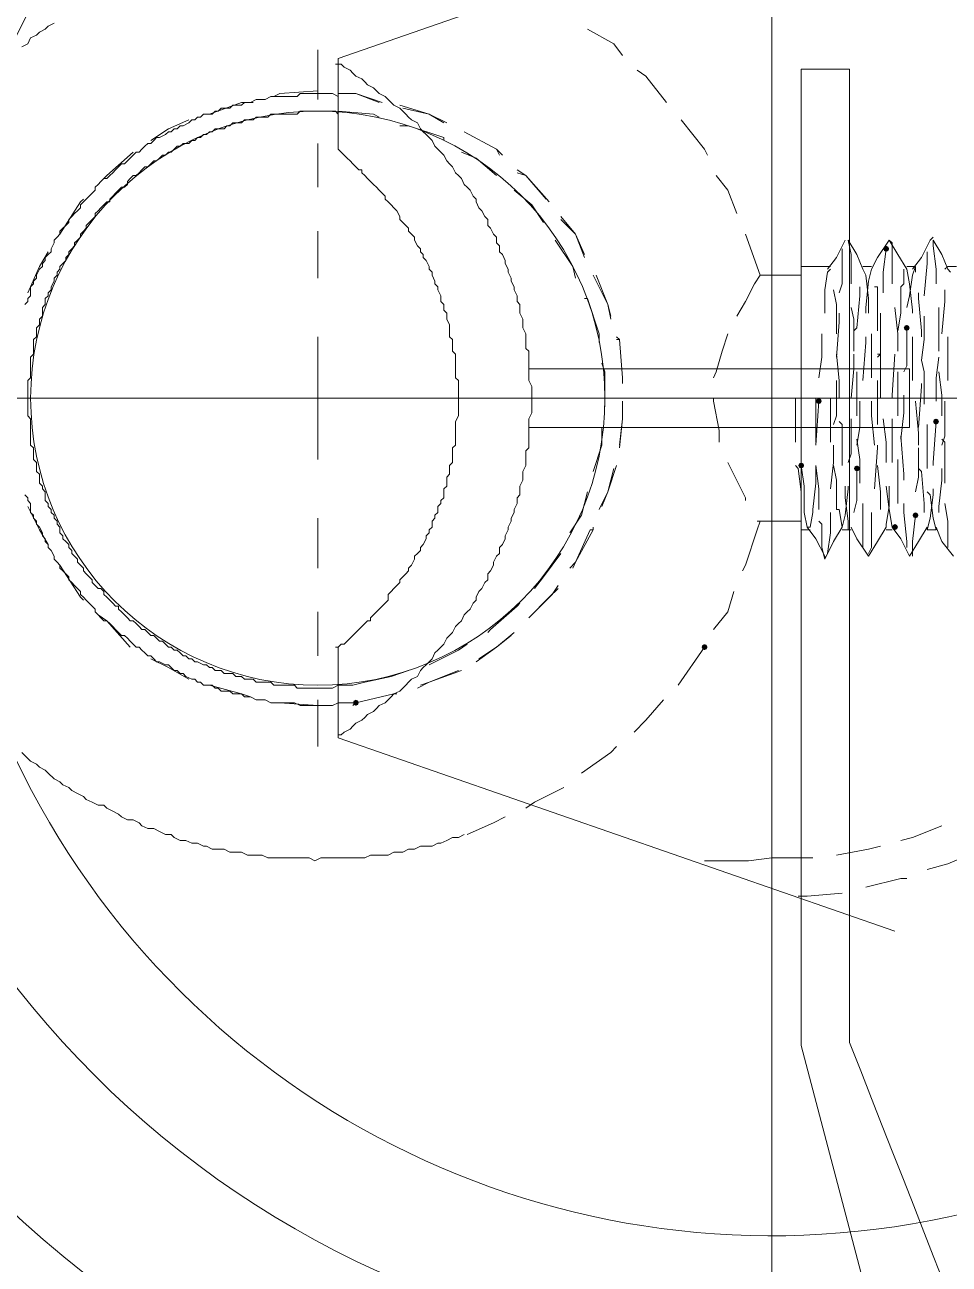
# Model space of a CAD drawing. Header units: millimetres. Extents: x 89051 to 218395, y -330386 to -125649.
# Drawn here: x 92673.1 to 92711.3, y -132873.8 to -132822.6 of the extents above; entities that cross this region are included whole.
import ezdxf

# ---------------------------------------------------------------- set-up
doc = ezdxf.new("R2010")
doc.units = ezdxf.units.MM
doc.header["$LTSCALE"] = 13
for name, pattern in [('1 实线', [0]), ('ACAD_ISO04W100', [30, 24, -3, 0, -3]), ('CENTER', [50.8, 31.75, -6.35, 6.35, -6.35])]:
    doc.linetypes.add(name, pattern=pattern)
doc.layers.get('0').update_dxf_attribs({"color": 1, "linetype": 'CENTER'})
doc.layers.add('C00-00-00', color=7, linetype='Continuous')
doc.layers.add('C00-00-FF', color=5, linetype='Continuous', true_color=0x0000ff)
doc.layers.add('标注、文本', color=3, linetype='Continuous', lineweight=25)

msp = doc.modelspace()

# ---------------------------------------------------------------- hatches: boundary and pattern name
at = {"layer": 'C00-00-00'}
h = msp.add_hatch(color=256, dxfattribs=at)
h.dxf.hatch_style = 2
h.paths.add_polyline_path([(92708.771, -132831.808), (92708.736, -132831.894), (92708.65, -132831.929), (92708.565, -132831.894), (92708.529, -132831.808), (92708.565, -132831.723), (92708.65, -132831.687), (92708.736, -132831.723)])
h = msp.add_hatch(color=256, dxfattribs=at)
h.dxf.hatch_style = 2
h.paths.add_polyline_path([(92709.618, -132835.076), (92709.583, -132835.161), (92709.497, -132835.197), (92709.412, -132835.161), (92709.376, -132835.076), (92709.412, -132834.99), (92709.497, -132834.955), (92709.583, -132834.99)])
h = msp.add_hatch(color=256, dxfattribs=at)
h.dxf.hatch_style = 2
h.paths.add_polyline_path([(92705.988, -132838.101), (92705.952, -132838.186), (92705.867, -132838.222), (92705.781, -132838.186), (92705.746, -132838.101), (92705.781, -132838.015), (92705.867, -132837.98), (92705.952, -132838.015)])
h = msp.add_hatch(color=256, dxfattribs=at)
h.dxf.hatch_style = 2
h.paths.add_polyline_path([(92710.828, -132838.948), (92710.793, -132839.033), (92710.707, -132839.069), (92710.622, -132839.033), (92710.586, -132838.948), (92710.622, -132838.862), (92710.707, -132838.827), (92710.793, -132838.862)])
h = msp.add_hatch(color=256, dxfattribs=at)
h.dxf.hatch_style = 2
h.paths.add_polyline_path([(92705.262, -132840.763), (92705.226, -132840.848), (92705.141, -132840.884), (92705.055, -132840.848), (92705.02, -132840.763), (92705.055, -132840.678), (92705.141, -132840.642), (92705.226, -132840.678)])
h = msp.add_hatch(color=256, dxfattribs=at)
h.dxf.hatch_style = 2
h.paths.add_polyline_path([(92707.561, -132840.884), (92707.525, -132840.969), (92707.44, -132841.005), (92707.355, -132840.969), (92707.319, -132840.884), (92707.355, -132840.799), (92707.44, -132840.763), (92707.525, -132840.799)])
h = msp.add_hatch(color=256, dxfattribs=at)
h.dxf.hatch_style = 2
h.paths.add_polyline_path([(92709.981, -132842.82), (92709.946, -132842.906), (92709.86, -132842.941), (92709.775, -132842.906), (92709.739, -132842.82), (92709.775, -132842.735), (92709.86, -132842.699), (92709.946, -132842.735)])
h = msp.add_hatch(color=256, dxfattribs=at)
h.dxf.hatch_style = 2
h.paths.add_polyline_path([(92709.134, -132843.304), (92709.099, -132843.39), (92709.013, -132843.425), (92708.928, -132843.39), (92708.892, -132843.304), (92708.928, -132843.219), (92709.013, -132843.183), (92709.099, -132843.219)])
h = msp.add_hatch(color=256, dxfattribs=at)
h.dxf.hatch_style = 2
h.paths.add_polyline_path([(92701.269, -132848.265), (92701.233, -132848.351), (92701.148, -132848.386), (92701.062, -132848.351), (92701.027, -132848.265), (92701.062, -132848.18), (92701.148, -132848.144), (92701.233, -132848.18)])
h = msp.add_hatch(color=256, dxfattribs=at)
h.dxf.hatch_style = 2
h.paths.add_polyline_path([(92686.869, -132850.565), (92686.833, -132850.65), (92686.748, -132850.686), (92686.662, -132850.65), (92686.627, -132850.565), (92686.662, -132850.479), (92686.748, -132850.444), (92686.833, -132850.479)])

# ---------------------------------------------------------------- linework, layer by layer
at = {"color": 7, "linetype": '1 实线', "lineweight": 0}
for p, q in [((92705.141, -132864.725), (92705.141, -132824.39)), ((92705.141, -132824.39), (92707.141, -132824.39)), ((92707.141, -132824.39), (92707.141, -132864.607)), ((92705.141, -132864.725), (92710.866, -132886.505))]:
    msp.add_line(p, q, dxfattribs=at)
for radius in [45.983, 39.569]:
    msp.add_circle((92703.931, -132837.98), radius, dxfattribs=at)
msp.add_arc((92703.931, -132837.98), 34.608, 204.1584, 156.2711, dxfattribs=at)
msp.add_open_spline([(92707.141, -132864.607), (92716.917, -132889.565), (92728.431, -132918.78), (92724.157, -132940.144), (92714.899, -132974.109), (92714.272, -132987.936)], degree=3, dxfattribs=at)
at = {"layer": 'C00-00-00', "lineweight": 15}
for points in [[(92709.013, -132815.956), (92686.022, -132823.943)], [(92674.284, -132822.491), (92674.042, -132822.612), (92673.921, -132822.733), (92673.679, -132822.854), (92673.558, -132822.975), (92673.316, -132823.096), (92673.195, -132823.338), (92672.953, -132823.459)], [(92697.396, -132823.338), (92696.307, -132822.733)], [(92697.759, -132823.822), (92697.396, -132823.338)], [(92686.022, -132851.896), (92686.143, -132851.896), (92686.264, -132851.775), (92686.506, -132851.654), (92686.627, -132851.533), (92686.748, -132851.412), (92686.99, -132851.291), (92687.111, -132851.17), (92687.232, -132851.049), (92687.474, -132850.928), (92687.595, -132850.807), (92687.716, -132850.686), (92687.958, -132850.565), (92688.079, -132850.444), (92688.2, -132850.323), (92688.321, -132850.202), (92688.563, -132850.081), (92688.684, -132849.96), (92688.805, -132849.839), (92688.926, -132849.718), (92689.047, -132849.597), (92689.289, -132849.476), (92689.41, -132849.234), (92689.531, -132849.113), (92689.652, -132848.992), (92689.773, -132848.87), (92689.894, -132848.749), (92690.015, -132848.507), (92690.136, -132848.386), (92690.257, -132848.265), (92690.378, -132848.144), (92690.499, -132847.902), (92690.62, -132847.781), (92690.741, -132847.66), (92690.862, -132847.418), (92690.983, -132847.297), (92691.104, -132847.176), (92691.225, -132846.934), (92691.346, -132846.813), (92691.467, -132846.692), (92691.588, -132846.45), (92691.709, -132846.329), (92691.709, -132846.208), (92691.83, -132845.966), (92691.951, -132845.845), (92692.072, -132845.603), (92692.193, -132845.482), (92692.193, -132845.24), (92692.314, -132845.119), (92692.435, -132844.877), (92692.435, -132844.756), (92692.556, -132844.514), (92692.677, -132844.393), (92692.677, -132844.151), (92692.798, -132844.03), (92692.919, -132843.788), (92692.919, -132843.667), (92693.04, -132843.425), (92693.04, -132843.304), (92693.161, -132843.062), (92693.161, -132842.941), (92693.282, -132842.699), (92693.282, -132842.578), (92693.403, -132842.336), (92693.403, -132842.094), (92693.524, -132841.973), (92693.524, -132841.731), (92693.524, -132841.61), (92693.645, -132841.368), (92693.645, -132841.126), (92693.645, -132841.005), (92693.766, -132840.763), (92693.766, -132840.642), (92693.766, -132840.4), (92693.766, -132840.158), (92693.887, -132840.037), (92693.887, -132839.795), (92693.887, -132839.674), (92693.887, -132839.432), (92693.887, -132839.19), (92693.887, -132839.069), (92693.887, -132838.827), (92694.008, -132838.585), (92694.008, -132838.464), (92694.008, -132838.222), (92694.008, -132838.101), (92694.008, -132837.859), (92694.008, -132837.617), (92694.008, -132837.496), (92693.887, -132837.254), (92693.887, -132837.012), (92693.887, -132836.891), (92693.887, -132836.649), (92693.887, -132836.407), (92693.887, -132836.286), (92693.887, -132836.044), (92693.766, -132835.923), (92693.766, -132835.681), (92693.766, -132835.439), (92693.766, -132835.318), (92693.645, -132835.076), (92693.645, -132834.955), (92693.645, -132834.713), (92693.524, -132834.471), (92693.524, -132834.35), (92693.524, -132834.108), (92693.403, -132833.987), (92693.403, -132833.745), (92693.282, -132833.503), (92693.282, -132833.382), (92693.161, -132833.14), (92693.161, -132833.019), (92693.04, -132832.776), (92693.04, -132832.655), (92692.919, -132832.413), (92692.919, -132832.292), (92692.798, -132832.05), (92692.677, -132831.929), (92692.677, -132831.687), (92692.556, -132831.566), (92692.556, -132831.324), (92692.435, -132831.203), (92692.314, -132830.961), (92692.193, -132830.84), (92692.193, -132830.598), (92692.072, -132830.477), (92691.951, -132830.235), (92691.83, -132830.114), (92691.709, -132829.872), (92691.709, -132829.751), (92691.588, -132829.63), (92691.467, -132829.388), (92691.346, -132829.267), (92691.225, -132829.146), (92691.104, -132828.904), (92690.983, -132828.783), (92690.862, -132828.662), (92690.741, -132828.42), (92690.62, -132828.299), (92690.499, -132828.178), (92690.378, -132827.936), (92690.257, -132827.815), (92690.136, -132827.694), (92690.015, -132827.573), (92689.894, -132827.331), (92689.773, -132827.21), (92689.652, -132827.089), (92689.531, -132826.968), (92689.41, -132826.847), (92689.289, -132826.605), (92689.047, -132826.484), (92688.926, -132826.363), (92688.805, -132826.242), (92688.684, -132826.121), (92688.563, -132826), (92688.321, -132825.879), (92688.2, -132825.758), (92688.079, -132825.637), (92687.958, -132825.516), (92687.716, -132825.395), (92687.595, -132825.274), (92687.474, -132825.153), (92687.232, -132825.032), (92687.111, -132824.911), (92686.99, -132824.79), (92686.748, -132824.669), (92686.627, -132824.548), (92686.506, -132824.427), (92686.264, -132824.306), (92686.143, -132824.185), (92686.022, -132824.185), (92685.901, -132824.185)], [(92686.022, -132823.943), (92686.022, -132824.064)], [(92686.022, -132824.064), (92686.022, -132827.694)], [(92698.727, -132824.669), (92698.364, -132824.427)], [(92699.574, -132825.758), (92698.727, -132824.669)], [(92683.601, -132825.395), (92685.175, -132825.274)], [(92685.175, -132825.274), (92685.175, -132825.395)], [(92673.074, -132834.108), (92673.195, -132833.987), (92673.195, -132833.866), (92673.316, -132833.745), (92673.316, -132833.624), (92673.316, -132833.382), (92673.437, -132833.261), (92673.437, -132833.14), (92673.558, -132833.019), (92673.558, -132832.897), (92673.679, -132832.655), (92673.8, -132832.534), (92673.8, -132832.413), (92673.921, -132832.292), (92673.921, -132832.171), (92674.042, -132832.05), (92674.163, -132831.929), (92674.163, -132831.808), (92674.284, -132831.566), (92674.284, -132831.445), (92674.405, -132831.324), (92674.526, -132831.203), (92674.526, -132831.082), (92674.647, -132830.961), (92674.768, -132830.84), (92674.889, -132830.719), (92674.889, -132830.598), (92675.01, -132830.477), (92675.131, -132830.356), (92675.252, -132830.235), (92675.373, -132830.114), (92675.373, -132829.993), (92675.494, -132829.872), (92675.615, -132829.751), (92675.736, -132829.63), (92675.857, -132829.509), (92675.978, -132829.388), (92675.978, -132829.267), (92676.099, -132829.146), (92676.22, -132829.025), (92676.341, -132828.904), (92676.462, -132828.904), (92676.583, -132828.783), (92676.704, -132828.662), (92676.825, -132828.541), (92676.946, -132828.42), (92677.067, -132828.299), (92677.188, -132828.299), (92677.309, -132828.178), (92677.43, -132828.057), (92677.551, -132827.936), (92677.672, -132827.815), (92677.793, -132827.815), (92677.914, -132827.694), (92678.035, -132827.573), (92678.156, -132827.452), (92678.277, -132827.452), (92678.398, -132827.331), (92678.519, -132827.21), (92678.64, -132827.21), (92678.882, -132827.089), (92679.003, -132826.968), (92679.124, -132826.968), (92679.245, -132826.847), (92679.366, -132826.847), (92679.487, -132826.726), (92679.608, -132826.726), (92679.85, -132826.605), (92679.971, -132826.484), (92680.092, -132826.484), (92680.213, -132826.363), (92680.334, -132826.363), (92680.455, -132826.242), (92680.697, -132826.242), (92680.818, -132826.242), (92680.939, -132826.121), (92681.06, -132826.121), (92681.181, -132826), (92681.423, -132826), (92681.544, -132826), (92681.665, -132825.879), (92681.786, -132825.879), (92682.028, -132825.879), (92682.149, -132825.758), (92682.27, -132825.758), (92682.391, -132825.758), (92682.633, -132825.637), (92682.754, -132825.637), (92682.875, -132825.637), (92682.996, -132825.637), (92683.238, -132825.516), (92683.359, -132825.516), (92683.48, -132825.516), (92683.601, -132825.516), (92683.844, -132825.516), (92683.965, -132825.516), (92684.086, -132825.516), (92684.328, -132825.516), (92684.449, -132825.395), (92684.57, -132825.395), (92684.691, -132825.395), (92684.933, -132825.395), (92685.054, -132825.395), (92685.175, -132825.395), (92685.296, -132825.395), (92685.538, -132825.395), (92685.659, -132825.395), (92685.78, -132825.395), (92686.022, -132825.516)], [(92680.697, -132826.242), (92682.028, -132825.758)], [(92682.028, -132825.758), (92682.512, -132825.758)], [(92683.359, -132825.516), (92683.601, -132825.395)], [(92686.022, -132825.395), (92686.748, -132825.395)], [(92686.143, -132825.395), (92686.748, -132825.395)], [(92686.748, -132825.395), (92687.837, -132825.758)], [(92686.748, -132825.395), (92687.716, -132825.758)], [(92688.563, -132825.879), (92689.773, -132826.242)], [(92686.022, -132849.839), (92685.78, -132849.96), (92685.659, -132849.96), (92685.538, -132849.96), (92685.417, -132849.96), (92685.175, -132849.96), (92685.054, -132849.96), (92684.933, -132849.96), (92684.812, -132849.96), (92684.691, -132849.96), (92684.449, -132849.96), (92684.328, -132849.96), (92684.207, -132849.839), (92684.086, -132849.839), (92683.965, -132849.839), (92683.722, -132849.839), (92683.601, -132849.839), (92683.48, -132849.839), (92683.359, -132849.839), (92683.238, -132849.718), (92682.996, -132849.718), (92682.875, -132849.718), (92682.754, -132849.718), (92682.633, -132849.718), (92682.512, -132849.597), (92682.391, -132849.597), (92682.149, -132849.597), (92682.028, -132849.476), (92681.907, -132849.476), (92681.786, -132849.476), (92681.665, -132849.355), (92681.544, -132849.355), (92681.302, -132849.355), (92681.181, -132849.234), (92681.06, -132849.234), (92680.939, -132849.234), (92680.818, -132849.113), (92680.697, -132849.113), (92680.576, -132848.992), (92680.455, -132848.992), (92680.213, -132848.87), (92680.092, -132848.87), (92679.971, -132848.749), (92679.85, -132848.749), (92679.729, -132848.628), (92679.608, -132848.628), (92679.487, -132848.507), (92679.366, -132848.386), (92679.245, -132848.386), (92679.124, -132848.265), (92679.003, -132848.265), (92678.882, -132848.144), (92678.761, -132848.023), (92678.64, -132848.023), (92678.519, -132847.902), (92678.398, -132847.781), (92678.277, -132847.781), (92678.156, -132847.66), (92678.035, -132847.539), (92677.914, -132847.539), (92677.793, -132847.418), (92677.672, -132847.297), (92677.551, -132847.176), (92677.43, -132847.176), (92677.309, -132847.055), (92677.188, -132846.934), (92677.067, -132846.813), (92676.946, -132846.692), (92676.946, -132846.571), (92676.825, -132846.571), (92676.704, -132846.45), (92676.583, -132846.329), (92676.462, -132846.208), (92676.341, -132846.087), (92676.341, -132845.966), (92676.22, -132845.845), (92676.099, -132845.845), (92675.978, -132845.724), (92675.857, -132845.603), (92675.857, -132845.482), (92675.736, -132845.361), (92675.615, -132845.24), (92675.494, -132845.119), (92675.494, -132844.998), (92675.373, -132844.877), (92675.252, -132844.756), (92675.252, -132844.635), (92675.131, -132844.514), (92675.01, -132844.393), (92675.01, -132844.272), (92674.889, -132844.151), (92674.889, -132844.03), (92674.768, -132843.909), (92674.647, -132843.788), (92674.647, -132843.667), (92674.526, -132843.546), (92674.526, -132843.304), (92674.405, -132843.183), (92674.405, -132843.062), (92674.284, -132842.941), (92674.284, -132842.82), (92674.163, -132842.699), (92674.163, -132842.578), (92674.042, -132842.457), (92674.042, -132842.336), (92673.921, -132842.215), (92673.921, -132841.973), (92673.921, -132841.852), (92673.8, -132841.731), (92673.8, -132841.61), (92673.679, -132841.489), (92673.679, -132841.368), (92673.679, -132841.126), (92673.558, -132841.005), (92673.558, -132840.884), (92673.558, -132840.763), (92673.558, -132840.642), (92673.437, -132840.521), (92673.437, -132840.279), (92673.437, -132840.158), (92673.437, -132840.037), (92673.316, -132839.916), (92673.316, -132839.795), (92673.316, -132839.553), (92673.316, -132839.432), (92673.316, -132839.311), (92673.316, -132839.19), (92673.316, -132839.069), (92673.316, -132838.827), (92673.195, -132838.706), (92673.195, -132838.585), (92673.195, -132838.464), (92673.195, -132838.343), (92673.195, -132838.101), (92673.195, -132837.98), (92673.195, -132837.859), (92673.195, -132837.738), (92673.195, -132837.617), (92673.195, -132837.375), (92673.195, -132837.254), (92673.316, -132837.133), (92673.316, -132837.012), (92673.316, -132836.891), (92673.316, -132836.649), (92673.316, -132836.528), (92673.316, -132836.407), (92673.316, -132836.286), (92673.437, -132836.165), (92673.437, -132835.923), (92673.437, -132835.802), (92673.437, -132835.681), (92673.437, -132835.56), (92673.558, -132835.439), (92673.558, -132835.318), (92673.558, -132835.076), (92673.679, -132834.955), (92673.679, -132834.834), (92673.679, -132834.713), (92673.8, -132834.592), (92673.8, -132834.471), (92673.8, -132834.229), (92673.921, -132834.108), (92673.921, -132833.987), (92673.921, -132833.866), (92674.042, -132833.745), (92674.042, -132833.624), (92674.163, -132833.503), (92674.163, -132833.382), (92674.284, -132833.14), (92674.284, -132833.019), (92674.405, -132832.897), (92674.405, -132832.776), (92674.526, -132832.655), (92674.526, -132832.534), (92674.647, -132832.413), (92674.768, -132832.292), (92674.768, -132832.171), (92674.889, -132832.05), (92674.889, -132831.929), (92675.01, -132831.808), (92675.131, -132831.687), (92675.131, -132831.566), (92675.252, -132831.445), (92675.373, -132831.324), (92675.373, -132831.203), (92675.494, -132831.082), (92675.615, -132830.961), (92675.615, -132830.84), (92675.736, -132830.719), (92675.857, -132830.598), (92675.978, -132830.477), (92675.978, -132830.356), (92676.099, -132830.235), (92676.22, -132830.114), (92676.341, -132829.993), (92676.462, -132829.872), (92676.583, -132829.872), (92676.583, -132829.751), (92676.704, -132829.63), (92676.825, -132829.509), (92676.946, -132829.388), (92677.067, -132829.267), (92677.188, -132829.267), (92677.309, -132829.146), (92677.309, -132829.025), (92677.43, -132828.904), (92677.551, -132828.783), (92677.672, -132828.783), (92677.793, -132828.662), (92677.914, -132828.541), (92678.035, -132828.42), (92678.156, -132828.42), (92678.277, -132828.299), (92678.398, -132828.178), (92678.519, -132828.178), (92678.64, -132828.057), (92678.761, -132827.936), (92678.882, -132827.936), (92679.003, -132827.815), (92679.124, -132827.815), (92679.245, -132827.694), (92679.366, -132827.573), (92679.487, -132827.573), (92679.608, -132827.452), (92679.85, -132827.452), (92679.971, -132827.331), (92680.092, -132827.331), (92680.213, -132827.21), (92680.334, -132827.21), (92680.455, -132827.089), (92680.576, -132827.089), (92680.697, -132826.968), (92680.818, -132826.968), (92680.939, -132826.847), (92681.181, -132826.847), (92681.302, -132826.847), (92681.423, -132826.726), (92681.544, -132826.726), (92681.665, -132826.605), (92681.786, -132826.605), (92682.028, -132826.605), (92682.149, -132826.484), (92682.27, -132826.484), (92682.391, -132826.484), (92682.512, -132826.484), (92682.633, -132826.363), (92682.875, -132826.363), (92682.996, -132826.363), (92683.117, -132826.363), (92683.238, -132826.242), (92683.359, -132826.242), (92683.601, -132826.242), (92683.722, -132826.242), (92683.844, -132826.242), (92683.965, -132826.242), (92684.086, -132826.242), (92684.328, -132826.242), (92684.449, -132826.121), (92684.57, -132826.121), (92684.691, -132826.121), (92684.812, -132826.121), (92685.054, -132826.121), (92685.175, -132826.121), (92685.296, -132826.121), (92685.417, -132826.121), (92685.538, -132826.121), (92685.78, -132826.121), (92685.901, -132826.121), (92686.022, -132826.242)], [(92686.022, -132826.121), (92687.474, -132826.242)], [(92687.474, -132826.242), (92687.716, -132826.363)], [(92688.684, -132826), (92689.773, -132826.242)], [(92689.773, -132826.242), (92690.499, -132826.605)], [(92689.773, -132826.242), (92690.378, -132826.605)], [(92678.277, -132827.331), (92679.003, -132826.847)], [(92679.003, -132826.847), (92679.85, -132826.484)], [(92688.563, -132826.726), (92688.926, -132826.726)], [(92688.926, -132826.726), (92690.378, -132827.21)], [(92701.148, -132827.694), (92700.18, -132826.484)], [(92690.378, -132827.21), (92690.378, -132827.331)], [(92691.225, -132826.968), (92692.556, -132827.694)], [(92691.225, -132826.968), (92692.556, -132827.694)], [(92676.462, -132828.783), (92677.551, -132827.815)], [(92686.022, -132827.694), (92686.143, -132827.815), (92686.264, -132827.936), (92686.385, -132828.057), (92686.506, -132828.178), (92686.627, -132828.299), (92686.748, -132828.42), (92686.869, -132828.541), (92686.99, -132828.541), (92686.99, -132828.662), (92687.111, -132828.783), (92687.232, -132828.904), (92687.353, -132829.025), (92687.474, -132829.146), (92687.595, -132829.267), (92687.716, -132829.388), (92687.837, -132829.509), (92687.958, -132829.63), (92687.958, -132829.751), (92688.079, -132829.872), (92688.2, -132829.993), (92688.321, -132830.114), (92688.442, -132830.235), (92688.563, -132830.477), (92688.563, -132830.598), (92688.684, -132830.719), (92688.805, -132830.84), (92688.926, -132830.961), (92688.926, -132831.082), (92689.047, -132831.203), (92689.168, -132831.324), (92689.168, -132831.445), (92689.289, -132831.687), (92689.41, -132831.808), (92689.41, -132831.929), (92689.531, -132832.05), (92689.531, -132832.171), (92689.652, -132832.292), (92689.773, -132832.534), (92689.773, -132832.655), (92689.894, -132832.776), (92689.894, -132832.897), (92690.015, -132833.14), (92690.015, -132833.261), (92690.136, -132833.382), (92690.136, -132833.503), (92690.257, -132833.745), (92690.257, -132833.866), (92690.257, -132833.987), (92690.378, -132834.108), (92690.378, -132834.35), (92690.499, -132834.471), (92690.499, -132834.592), (92690.499, -132834.713), (92690.62, -132834.955), (92690.62, -132835.076), (92690.62, -132835.197), (92690.62, -132835.439), (92690.741, -132835.56), (92690.741, -132835.681), (92690.741, -132835.923), (92690.741, -132836.044), (92690.862, -132836.165), (92690.862, -132836.286), (92690.862, -132836.528), (92690.862, -132836.649), (92690.862, -132836.77), (92690.862, -132837.012), (92690.862, -132837.133), (92690.983, -132837.254), (92690.983, -132837.496), (92690.983, -132837.617), (92690.983, -132837.738), (92690.983, -132837.98), (92690.983, -132838.101), (92690.983, -132838.222), (92690.983, -132838.464), (92690.983, -132838.585), (92690.983, -132838.706), (92690.862, -132838.948), (92690.862, -132839.069), (92690.862, -132839.19), (92690.862, -132839.432), (92690.862, -132839.553), (92690.862, -132839.674), (92690.862, -132839.916), (92690.741, -132840.037), (92690.741, -132840.158), (92690.741, -132840.4), (92690.741, -132840.521), (92690.741, -132840.642), (92690.62, -132840.763), (92690.62, -132841.005), (92690.62, -132841.126), (92690.499, -132841.247), (92690.499, -132841.489), (92690.499, -132841.61), (92690.378, -132841.731), (92690.378, -132841.852), (92690.378, -132842.094), (92690.257, -132842.215), (92690.257, -132842.336), (92690.136, -132842.457), (92690.136, -132842.699), (92690.015, -132842.82), (92690.015, -132842.941), (92689.894, -132843.062), (92689.894, -132843.304), (92689.773, -132843.425), (92689.773, -132843.546), (92689.652, -132843.667), (92689.652, -132843.788), (92689.531, -132844.03), (92689.41, -132844.151), (92689.41, -132844.272), (92689.289, -132844.393), (92689.168, -132844.514), (92689.168, -132844.635), (92689.047, -132844.877), (92688.926, -132844.998), (92688.926, -132845.119), (92688.805, -132845.24), (92688.684, -132845.361), (92688.563, -132845.482), (92688.563, -132845.603), (92688.442, -132845.724), (92688.321, -132845.845), (92688.2, -132845.966), (92688.079, -132846.087), (92688.079, -132846.329), (92687.958, -132846.45), (92687.837, -132846.571), (92687.716, -132846.692), (92687.595, -132846.813), (92687.474, -132846.934), (92687.353, -132847.055), (92687.353, -132847.176), (92687.232, -132847.176), (92687.111, -132847.297), (92686.99, -132847.418), (92686.869, -132847.539), (92686.748, -132847.66), (92686.627, -132847.781), (92686.506, -132847.902), (92686.385, -132848.023), (92686.264, -132848.144), (92686.143, -132848.144), (92686.022, -132848.265), (92685.901, -132848.265)], [(92691.104, -132827.815), (92691.709, -132828.057)], [(92692.556, -132827.694), (92692.798, -132827.936)], [(92692.556, -132827.694), (92692.677, -132827.936)], [(92701.269, -132827.936), (92701.148, -132827.694)], [(92691.709, -132828.057), (92692.556, -132828.783)], [(92676.22, -132829.025), (92676.462, -132828.783)], [(92693.403, -132828.541), (92693.766, -132828.783)], [(92693.403, -132828.662), (92693.766, -132828.783)], [(92693.766, -132828.783), (92694.734, -132829.872)], [(92693.766, -132828.783), (92694.613, -132829.751)], [(92702.116, -132829.388), (92701.632, -132828.783)], [(92693.282, -132829.388), (92694.008, -132829.993)], [(92702.479, -132830.356), (92702.116, -132829.388)], [(92674.526, -132831.203), (92675.373, -132829.872)], [(92675.373, -132829.872), (92675.494, -132829.751)], [(92694.008, -132829.993), (92694.492, -132830.719)], [(92695.218, -132830.477), (92695.823, -132831.203)], [(92695.218, -132830.598), (92695.823, -132831.203)], [(92694.976, -132831.445), (92695.702, -132832.534)], [(92695.823, -132831.203), (92696.186, -132832.171)], [(92695.823, -132831.203), (92696.186, -132832.05)], [(92703.447, -132832.897), (92702.842, -132831.203)], [(92706.956, -132831.445), (92706.593, -132832.171)], [(92707.077, -132831.445), (92707.198, -132832.05)], [(92707.44, -132832.05), (92707.077, -132831.445)], [(92708.771, -132831.445), (92708.287, -132832.171)], [(92708.771, -132831.445), (92708.892, -132831.566)], [(92709.134, -132832.05), (92708.771, -132831.445)], [(92710.465, -132831.445), (92710.102, -132832.171)], [(92710.465, -132831.445), (92710.586, -132831.324)], [(92710.586, -132831.445), (92710.586, -132831.687)], [(92710.949, -132832.05), (92710.586, -132831.445)], [(92673.679, -132832.534), (92674.042, -132831.929)], [(92706.835, -132832.05), (92706.835, -132831.808)], [(92708.529, -132832.776), (92708.65, -132831.808)], [(92708.892, -132831.566), (92708.892, -132832.292)], [(92710.344, -132832.413), (92710.344, -132831.929)], [(92710.586, -132831.687), (92710.707, -132832.655)], [(92673.195, -132833.624), (92673.679, -132832.534)], [(92695.702, -132832.534), (92695.823, -132833.019)], [(92706.351, -132832.534), (92705.141, -132832.534)], [(92706.593, -132832.171), (92706.23, -132832.655)], [(92706.835, -132833.261), (92706.835, -132832.05)], [(92707.198, -132832.05), (92707.198, -132833.14)], [(92707.682, -132832.655), (92707.44, -132832.05)], [(92708.045, -132832.534), (92707.682, -132832.534)], [(92708.287, -132832.171), (92708.045, -132832.655)], [(92708.892, -132832.292), (92708.892, -132833.261)], [(92709.497, -132832.655), (92709.134, -132832.05)], [(92709.86, -132832.534), (92709.497, -132832.534)], [(92710.102, -132832.171), (92709.739, -132832.655)], [(92709.86, -132832.534), (92709.739, -132832.897)], [(92709.86, -132832.776), (92709.86, -132832.534)], [(92710.223, -132833.745), (92710.344, -132832.413)], [(92711.191, -132832.655), (92710.949, -132832.05)], [(92711.07, -132832.655), (92711.191, -132832.534)], [(92711.554, -132832.534), (92711.191, -132832.534)], [(92696.549, -132832.897), (92697.154, -132834.108)], [(92696.67, -132832.897), (92697.154, -132834.108)], [(92703.447, -132832.897), (92703.205, -132833.261)], [(92705.141, -132832.897), (92703.447, -132832.897)], [(92706.23, -132832.776), (92706.109, -132833.503)], [(92706.351, -132832.655), (92706.23, -132832.776)], [(92707.682, -132832.655), (92707.803, -132832.897)], [(92707.803, -132832.897), (92707.924, -132833.866)], [(92708.045, -132832.655), (92707.924, -132833.14)], [(92708.529, -132833.624), (92708.529, -132832.776)], [(92709.376, -132833.261), (92709.376, -132832.655)], [(92709.497, -132832.655), (92709.618, -132833.261)], [(92709.739, -132832.897), (92709.618, -132833.745)], [(92710.707, -132832.655), (92710.707, -132833.261)], [(92711.191, -132832.655), (92711.312, -132832.776)], [(92703.205, -132833.261), (92702.842, -132833.987)], [(92705.141, -132833.624), (92705.141, -132833.503)], [(92706.109, -132833.503), (92706.109, -132834.471)], [(92706.593, -132834.108), (92706.472, -132833.503)], [(92706.714, -132833.624), (92706.835, -132833.261)], [(92707.198, -132833.14), (92707.198, -132833.261)], [(92707.561, -132833.745), (92707.561, -132833.382)], [(92707.924, -132833.14), (92707.803, -132834.229)], [(92708.287, -132833.382), (92708.166, -132833.382)], [(92708.287, -132834.592), (92708.287, -132833.382)], [(92709.255, -132833.382), (92709.376, -132833.261)], [(92709.255, -132834.471), (92709.255, -132833.382)], [(92709.618, -132833.261), (92709.739, -132834.35)], [(92711.07, -132833.987), (92711.07, -132833.503)], [(92696.186, -132833.866), (92696.307, -132833.866)], [(92696.307, -132833.866), (92696.791, -132835.318)], [(92702.842, -132833.987), (92702.479, -132834.592)], [(92705.141, -132834.229), (92705.141, -132833.624)], [(92707.44, -132835.076), (92707.561, -132833.745)], [(92707.924, -132833.866), (92707.924, -132834.471)], [(92709.618, -132833.745), (92709.497, -132834.229)], [(92709.981, -132833.866), (92709.981, -132833.624)], [(92710.102, -132835.197), (92709.981, -132833.866)], [(92710.949, -132835.318), (92711.07, -132833.987)], [(92697.154, -132834.108), (92697.275, -132834.713)], [(92697.154, -132834.108), (92697.275, -132834.592)], [(92705.141, -132835.076), (92705.141, -132834.229)], [(92706.593, -132835.318), (92706.593, -132834.108)], [(92706.714, -132834.834), (92706.714, -132834.471)], [(92707.198, -132834.229), (92707.319, -132834.713)], [(92707.803, -132834.229), (92707.803, -132834.471)], [(92708.287, -132835.197), (92708.287, -132834.592)], [(92708.408, -132836.165), (92708.408, -132834.471)], [(92709.013, -132834.229), (92709.134, -132835.318)], [(92709.134, -132835.197), (92709.255, -132834.471)], [(92709.739, -132834.35), (92709.739, -132834.471)], [(92710.223, -132835.56), (92710.223, -132834.592)], [(92710.828, -132834.229), (92710.828, -132835.802)], [(92705.141, -132835.318), (92705.141, -132835.076)], [(92706.593, -132836.286), (92706.714, -132834.834)], [(92707.319, -132834.713), (92707.319, -132836.044)], [(92707.319, -132835.197), (92707.44, -132835.076)], [(92709.497, -132835.076), (92709.497, -132836.649)], [(92696.791, -132835.318), (92696.791, -132835.681)], [(92697.517, -132835.439), (92697.638, -132835.56)], [(92697.517, -132835.56), (92697.638, -132835.56)], [(92697.638, -132835.56), (92697.759, -132837.133)], [(92697.638, -132835.56), (92697.759, -132837.133)], [(92702.116, -132835.318), (92701.874, -132836.044)], [(92705.988, -132835.318), (92705.988, -132836.286)], [(92707.803, -132835.439), (92707.803, -132835.681)], [(92708.045, -132835.318), (92708.045, -132836.891)], [(92709.134, -132835.318), (92709.134, -132836.044)], [(92709.739, -132835.439), (92709.739, -132835.802)], [(92710.102, -132835.439), (92710.102, -132835.197)], [(92710.102, -132836.407), (92710.223, -132835.56)], [(92711.191, -132835.439), (92711.191, -132836.044)], [(92701.874, -132836.044), (92701.632, -132836.891)], [(92707.803, -132835.681), (92707.682, -132837.254)], [(92709.739, -132835.802), (92709.739, -132837.254)], [(92710.828, -132835.802), (92710.828, -132836.044)], [(92711.191, -132836.044), (92711.191, -132837.254)], [(92696.912, -132836.528), (92697.033, -132836.891)], [(92705.141, -132837.012), (92705.141, -132836.165)], [(92705.988, -132836.286), (92705.867, -132837.133)], [(92706.714, -132837.254), (92706.593, -132836.165)], [(92707.319, -132836.77), (92707.319, -132836.165)], [(92708.287, -132836.286), (92708.408, -132836.165)], [(92708.408, -132836.165), (92708.287, -132836.165)], [(92708.408, -132837.98), (92708.408, -132836.165)], [(92708.892, -132837.859), (92709.013, -132836.165)], [(92710.223, -132836.891), (92710.102, -132836.407)], [(92710.707, -132837.133), (92710.828, -132836.286)], [(92693.887, -132836.77), (92709.618, -132836.77)], [(92697.033, -132836.891), (92697.033, -132838.343)], [(92697.759, -132837.133), (92697.759, -132837.375)], [(92697.759, -132837.133), (92697.759, -132837.254)], [(92701.632, -132836.891), (92701.511, -132837.133)], [(92705.141, -132837.98), (92705.141, -132837.012)], [(92707.198, -132837.98), (92707.319, -132836.77)], [(92707.44, -132836.891), (92707.44, -132838.585)], [(92708.045, -132836.891), (92708.045, -132837.133)], [(92709.134, -132836.891), (92709.134, -132837.254)], [(92709.497, -132836.649), (92709.376, -132836.891)], [(92709.618, -132836.77), (92709.618, -132839.19)], [(92710.223, -132838.222), (92710.223, -132836.891)], [(92710.707, -132838.101), (92710.707, -132837.133)], [(92710.828, -132836.891), (92710.949, -132837.859)], [(92706.593, -132838.706), (92706.593, -132837.254)], [(92706.714, -132837.98), (92706.714, -132837.254)], [(92708.287, -132838.101), (92708.287, -132837.254)], [(92709.134, -132837.254), (92709.134, -132838.706)], [(92709.981, -132839.19), (92710.102, -132837.496)], [(92710.102, -132837.496), (92710.102, -132837.375)], [(92697.759, -132838.101), (92697.759, -132838.827)], [(92701.511, -132837.98), (92701.511, -132838.101)], [(92701.511, -132838.101), (92701.753, -132839.311)], [(92704.899, -132837.98), (92704.899, -132839.553)], [(92705.746, -132837.98), (92704.899, -132837.98)], [(92705.141, -132837.98), (92705.141, -132838.101)], [(92705.141, -132838.101), (92705.141, -132839.19)], [(92705.746, -132837.98), (92705.746, -132839.795)], [(92706.351, -132837.98), (92705.746, -132837.98)], [(92705.867, -132838.101), (92705.746, -132839.916)], [(92706.351, -132837.98), (92706.351, -132839.795)], [(92707.561, -132838.101), (92707.561, -132839.19)], [(92708.045, -132838.101), (92708.045, -132838.706)], [(92708.287, -132839.069), (92708.287, -132838.101)], [(92708.892, -132837.98), (92708.892, -132837.859)], [(92709.376, -132837.859), (92709.376, -132838.585)], [(92709.86, -132838.101), (92709.981, -132839.432)], [(92710.949, -132837.859), (92710.949, -132838.706)], [(92711.07, -132838.101), (92711.07, -132839.553)], [(92697.759, -132838.222), (92697.759, -132838.827)], [(92707.44, -132838.585), (92707.44, -132838.706)], [(92709.376, -132838.585), (92709.255, -132839.674)], [(92693.887, -132839.19), (92709.618, -132839.19)], [(92696.912, -132839.19), (92696.912, -132839.916)], [(92697.759, -132838.827), (92697.638, -132840.037)], [(92697.759, -132838.827), (92697.638, -132839.916)], [(92705.141, -132839.19), (92705.141, -132839.795)], [(92706.472, -132839.069), (92706.593, -132838.706)], [(92706.835, -132839.069), (92706.714, -132838.948)], [(92706.835, -132840.763), (92706.835, -132839.069)], [(92707.198, -132840.279), (92707.198, -132838.827)], [(92707.561, -132839.19), (92707.44, -132839.916)], [(92708.045, -132838.706), (92708.166, -132839.916)], [(92708.65, -132839.795), (92708.529, -132838.827)], [(92708.892, -132839.553), (92708.892, -132838.827)], [(92710.344, -132840.521), (92710.344, -132839.069)], [(92710.586, -132840.642), (92710.707, -132838.948)], [(92701.753, -132839.311), (92701.753, -132839.795)], [(92704.899, -132839.553), (92704.899, -132839.795)], [(92707.44, -132839.674), (92707.561, -132840.521)], [(92708.892, -132840.642), (92708.892, -132839.553)], [(92709.255, -132839.553), (92709.376, -132841.126)], [(92709.981, -132839.432), (92709.981, -132839.916)], [(92711.07, -132839.553), (92710.949, -132839.916)], [(92710.949, -132839.674), (92711.07, -132839.795)], [(92696.912, -132839.916), (92696.549, -132841.005)], [(92706.472, -132840.642), (92706.472, -132839.916)], [(92708.166, -132841.731), (92708.287, -132840.037)], [(92708.287, -132840.037), (92708.287, -132839.916)], [(92708.65, -132840.642), (92708.65, -132839.795)], [(92709.981, -132841.247), (92709.981, -132840.037)], [(92711.07, -132839.795), (92711.07, -132841.489)], [(92702.116, -132840.642), (92702.237, -132840.884)], [(92706.351, -132841.731), (92706.472, -132840.642)], [(92707.077, -132840.642), (92707.198, -132840.279)], [(92707.561, -132840.521), (92707.561, -132841.489)], [(92709.134, -132840.521), (92709.134, -132841.731)], [(92710.344, -132840.884), (92710.344, -132840.521)], [(92710.586, -132840.763), (92710.586, -132840.642)], [(92697.517, -132840.763), (92697.154, -132841.852)], [(92697.396, -132840.884), (92697.154, -132841.852)], [(92702.237, -132840.884), (92702.842, -132842.094)], [(92704.899, -132840.763), (92705.02, -132840.884)], [(92705.02, -132840.884), (92705.141, -132841.852)], [(92705.262, -132841.61), (92705.141, -132840.763)], [(92705.746, -132840.763), (92705.867, -132841.731)], [(92705.746, -132840.763), (92705.746, -132841.489)], [(92706.472, -132840.763), (92706.593, -132841.368)], [(92707.44, -132840.884), (92707.44, -132842.215)], [(92708.287, -132840.763), (92708.408, -132841.852)], [(92709.376, -132841.126), (92709.376, -132841.368)], [(92709.86, -132841.852), (92709.981, -132841.247)], [(92709.981, -132840.884), (92710.102, -132841.005)], [(92710.102, -132841.005), (92710.223, -132842.336)], [(92710.949, -132840.884), (92710.949, -132841.368)], [(92705.141, -132842.336), (92705.141, -132841.61)], [(92705.262, -132841.731), (92705.262, -132841.61)], [(92705.262, -132842.699), (92705.262, -132841.731)], [(92705.746, -132841.489), (92705.625, -132842.578)], [(92705.867, -132841.731), (92705.867, -132842.578)], [(92706.593, -132841.368), (92706.593, -132842.578)], [(92706.956, -132842.094), (92706.956, -132841.61)], [(92706.956, -132842.82), (92707.077, -132841.731)], [(92707.077, -132841.731), (92707.077, -132841.61)], [(92708.771, -132842.578), (92708.65, -132841.61)], [(92708.771, -132842.457), (92708.771, -132841.61)], [(92709.134, -132841.731), (92709.134, -132842.336)], [(92710.586, -132841.973), (92710.586, -132841.731)], [(92710.949, -132841.368), (92710.828, -132842.457)], [(92686.022, -132850.565), (92685.78, -132850.686), (92685.659, -132850.686), (92685.538, -132850.686), (92685.296, -132850.686), (92685.175, -132850.686), (92685.054, -132850.686), (92684.933, -132850.686), (92684.691, -132850.686), (92684.57, -132850.686), (92684.449, -132850.686), (92684.207, -132850.565), (92684.086, -132850.565), (92683.965, -132850.565), (92683.844, -132850.565), (92683.601, -132850.565), (92683.48, -132850.565), (92683.359, -132850.565), (92683.238, -132850.565), (92682.996, -132850.444), (92682.875, -132850.444), (92682.754, -132850.444), (92682.633, -132850.444), (92682.391, -132850.323), (92682.27, -132850.323), (92682.149, -132850.323), (92682.028, -132850.202), (92681.786, -132850.202), (92681.665, -132850.202), (92681.544, -132850.081), (92681.423, -132850.081), (92681.181, -132850.081), (92681.06, -132849.96), (92680.939, -132849.96), (92680.818, -132849.839), (92680.697, -132849.839), (92680.455, -132849.839), (92680.334, -132849.718), (92680.213, -132849.718), (92680.092, -132849.597), (92679.971, -132849.597), (92679.729, -132849.476), (92679.608, -132849.355), (92679.487, -132849.355), (92679.366, -132849.234), (92679.245, -132849.234), (92679.124, -132849.113), (92679.003, -132848.992), (92678.882, -132848.992), (92678.64, -132848.87), (92678.519, -132848.87), (92678.398, -132848.749), (92678.277, -132848.628), (92678.156, -132848.628), (92678.035, -132848.507), (92677.914, -132848.386), (92677.793, -132848.265), (92677.672, -132848.265), (92677.551, -132848.144), (92677.43, -132848.023), (92677.309, -132847.902), (92677.188, -132847.781), (92677.067, -132847.781), (92676.946, -132847.66), (92676.825, -132847.539), (92676.704, -132847.418), (92676.583, -132847.297), (92676.462, -132847.176), (92676.341, -132847.176), (92676.22, -132847.055), (92676.099, -132846.934), (92675.978, -132846.813), (92675.978, -132846.692), (92675.857, -132846.571), (92675.736, -132846.45), (92675.615, -132846.329), (92675.494, -132846.208), (92675.373, -132846.087), (92675.373, -132845.966), (92675.252, -132845.845), (92675.131, -132845.724), (92675.01, -132845.603), (92674.889, -132845.482), (92674.889, -132845.361), (92674.768, -132845.24), (92674.647, -132845.119), (92674.526, -132844.998), (92674.526, -132844.877), (92674.405, -132844.756), (92674.284, -132844.635), (92674.284, -132844.514), (92674.163, -132844.272), (92674.042, -132844.151), (92674.042, -132844.03), (92673.921, -132843.909), (92673.921, -132843.788), (92673.8, -132843.667), (92673.8, -132843.546), (92673.679, -132843.304), (92673.558, -132843.183), (92673.558, -132843.062), (92673.437, -132842.941), (92673.437, -132842.82), (92673.316, -132842.699), (92673.316, -132842.457), (92673.316, -132842.336), (92673.195, -132842.215), (92673.195, -132842.094), (92673.074, -132841.973)], [(92696.307, -132841.852), (92696.065, -132842.82)], [(92697.154, -132841.852), (92696.791, -132842.578)], [(92697.154, -132841.852), (92696.912, -132842.457)], [(92702.842, -132842.094), (92702.842, -132842.215)], [(92705.141, -132841.852), (92705.141, -132842.578)], [(92707.077, -132843.062), (92706.956, -132842.094)], [(92707.44, -132842.215), (92707.319, -132842.699)], [(92708.408, -132841.852), (92708.408, -132842.578)], [(92710.465, -132841.973), (92710.344, -132841.852)], [(92710.586, -132842.941), (92710.465, -132841.973)], [(92710.465, -132842.941), (92710.586, -132841.973)], [(92673.679, -132843.425), (92673.195, -132842.457)], [(92705.141, -132842.82), (92705.141, -132842.336)], [(92705.383, -132843.304), (92705.262, -132842.699)], [(92705.625, -132842.699), (92705.504, -132843.304)], [(92705.625, -132842.578), (92705.625, -132842.699)], [(92706.351, -132843.546), (92706.351, -132842.699)], [(92706.593, -132842.578), (92706.714, -132842.578)], [(92706.714, -132842.578), (92706.835, -132843.304)], [(92707.682, -132842.336), (92707.682, -132843.546)], [(92708.045, -132843.304), (92708.045, -132842.699)], [(92708.65, -132843.183), (92708.771, -132842.457)], [(92708.892, -132843.304), (92708.771, -132842.578)], [(92709.376, -132842.336), (92709.376, -132842.699)], [(92709.376, -132842.699), (92709.497, -132843.909)], [(92710.223, -132842.336), (92710.223, -132842.699)], [(92710.828, -132842.457), (92710.828, -132842.699)], [(92711.07, -132842.336), (92711.191, -132843.062)], [(92696.065, -132842.82), (92695.581, -132843.546)], [(92703.326, -132843.062), (92703.447, -132843.062)], [(92703.326, -132843.425), (92703.447, -132843.062)], [(92703.447, -132843.062), (92705.141, -132843.062)], [(92705.141, -132843.183), (92705.141, -132842.82)], [(92705.141, -132843.425), (92705.141, -132843.183)], [(92705.867, -132843.062), (92705.988, -132843.183)], [(92705.988, -132843.183), (92705.988, -132843.425)], [(92706.835, -132843.304), (92706.956, -132842.82)], [(92707.077, -132843.425), (92707.077, -132843.062)], [(92708.65, -132843.304), (92708.65, -132843.183)], [(92709.739, -132843.909), (92709.86, -132842.82)], [(92710.344, -132843.425), (92710.465, -132842.941)], [(92710.707, -132843.425), (92710.586, -132842.941)], [(92711.191, -132843.062), (92711.191, -132844.151)], [(92674.042, -132844.03), (92673.679, -132843.425)], [(92696.428, -132843.425), (92695.823, -132844.756)], [(92696.549, -132843.425), (92695.823, -132844.756)], [(92696.549, -132843.425), (92696.428, -132843.425)], [(92696.549, -132843.304), (92696.549, -132843.425)], [(92702.842, -132844.877), (92703.326, -132843.425)], [(92705.141, -132843.425), (92705.504, -132843.425)], [(92705.504, -132843.304), (92705.383, -132843.304)], [(92705.383, -132843.304), (92705.746, -132843.788)], [(92705.746, -132843.788), (92706.109, -132844.514)], [(92705.988, -132843.425), (92705.988, -132844.151)], [(92706.23, -132844.393), (92706.351, -132843.546)], [(92706.472, -132843.909), (92706.835, -132843.304)], [(92706.835, -132843.425), (92707.198, -132843.425)], [(92707.198, -132843.304), (92707.44, -132843.788)], [(92707.44, -132843.788), (92707.924, -132844.514)], [(92707.682, -132843.546), (92707.682, -132844.151)], [(92708.045, -132844.151), (92708.045, -132843.304)], [(92708.287, -132843.909), (92708.65, -132843.304)], [(92708.65, -132843.425), (92708.892, -132843.425)], [(92708.892, -132843.304), (92709.255, -132843.788)], [(92709.255, -132843.788), (92709.618, -132844.514)], [(92709.981, -132843.909), (92710.344, -132843.304)], [(92710.344, -132843.425), (92710.707, -132843.425)], [(92710.707, -132843.304), (92710.707, -132843.425)], [(92710.707, -132843.304), (92710.949, -132843.909)], [(92705.988, -132844.151), (92706.109, -132844.635)], [(92706.109, -132844.635), (92706.472, -132843.909)], [(92707.924, -132844.514), (92708.287, -132843.909)], [(92707.924, -132844.393), (92708.045, -132844.151)], [(92709.497, -132843.909), (92709.497, -132844.151)], [(92709.618, -132844.514), (92709.981, -132843.909)], [(92709.739, -132844.514), (92709.739, -132843.909)], [(92710.949, -132843.909), (92711.433, -132844.514)], [(92695.218, -132844.393), (92694.492, -132845.361)], [(92695.823, -132844.756), (92695.581, -132844.998)], [(92695.823, -132844.756), (92695.702, -132844.998)], [(92706.109, -132844.635), (92706.109, -132844.514)], [(92675.373, -132846.208), (92674.526, -132844.877)], [(92702.721, -132845.119), (92702.842, -132844.877)], [(92694.492, -132845.361), (92694.129, -132845.845)], [(92695.097, -132845.845), (92694.734, -132846.208)], [(92695.097, -132845.724), (92694.855, -132846.087)], [(92675.494, -132846.329), (92675.373, -132846.208)], [(92694.855, -132846.087), (92693.887, -132847.055)], [(92694.734, -132846.208), (92693.887, -132847.055)], [(92702.116, -132846.813), (92702.358, -132845.966)], [(92693.403, -132846.571), (92692.314, -132847.539)], [(92693.524, -132846.45), (92693.403, -132846.571)], [(92701.511, -132847.539), (92702.116, -132846.813)], [(92676.462, -132847.176), (92676.099, -132846.934)], [(92677.43, -132848.265), (92676.462, -132847.176)], [(92692.314, -132847.539), (92692.193, -132847.66)], [(92693.282, -132847.66), (92692.556, -132848.265)], [(92693.161, -132847.781), (92692.556, -132848.265)], [(92686.022, -132848.265), (92686.022, -132851.896)], [(92690.983, -132848.386), (92689.773, -132848.992)], [(92691.346, -132848.144), (92690.983, -132848.386)], [(92692.556, -132848.265), (92691.709, -132848.87)], [(92692.556, -132848.265), (92691.83, -132848.749)], [(92700.059, -132849.839), (92701.148, -132848.265)], [(92679.003, -132849.113), (92678.277, -132848.749)], [(92679.85, -132849.597), (92679.003, -132849.113)], [(92688.926, -132849.234), (92688.2, -132849.476)], [(92690.983, -132849.234), (92689.773, -132849.718)], [(92691.104, -132849.234), (92689.773, -132849.718)], [(92682.028, -132850.202), (92680.697, -132849.839)], [(92686.627, -132849.839), (92686.022, -132849.839)], [(92687.111, -132849.718), (92686.627, -132849.839)], [(92688.2, -132849.476), (92687.111, -132849.718)], [(92689.773, -132849.718), (92689.289, -132849.96)], [(92689.773, -132849.718), (92689.41, -132849.839)], [(92682.391, -132850.323), (92682.028, -132850.202)], [(92688.321, -132850.202), (92686.748, -132850.565)], [(92688.321, -132850.202), (92686.748, -132850.565)], [(92688.442, -132850.202), (92688.321, -132850.202)], [(92688.442, -132850.202), (92688.321, -132850.202)], [(92698.727, -132851.291), (92699.453, -132850.444)], [(92683.601, -132850.565), (92683.359, -132850.565)], [(92685.175, -132850.686), (92683.601, -132850.565)], [(92685.659, -132850.686), (92685.175, -132850.686)], [(92686.748, -132850.565), (92686.022, -132850.565)], [(92686.748, -132850.565), (92686.627, -132850.686)], [(92698.243, -132851.775), (92698.727, -132851.291)], [(92686.022, -132852.017), (92686.022, -132851.896)], [(92709.013, -132860.003), (92686.022, -132852.017)], [(92697.275, -132852.622), (92697.517, -132852.38)], [(92672.953, -132852.622), (92673.195, -132852.864), (92673.316, -132852.985), (92673.558, -132853.106), (92673.679, -132853.227), (92673.921, -132853.348), (92674.042, -132853.469), (92674.284, -132853.711), (92674.526, -132853.832), (92674.647, -132853.953), (92674.889, -132854.074), (92675.01, -132854.195), (92675.252, -132854.316), (92675.494, -132854.437), (92675.615, -132854.558), (92675.857, -132854.679), (92676.099, -132854.8), (92676.341, -132854.8), (92676.462, -132854.921), (92676.704, -132855.042), (92676.946, -132855.163), (92677.067, -132855.284), (92677.309, -132855.405), (92677.551, -132855.405), (92677.793, -132855.526), (92677.914, -132855.647), (92678.156, -132855.768), (92678.398, -132855.768), (92678.64, -132855.889), (92678.882, -132856.01), (92679.124, -132856.01), (92679.245, -132856.131), (92679.487, -132856.252), (92679.729, -132856.252), (92679.971, -132856.373), (92680.213, -132856.373), (92680.455, -132856.494), (92680.576, -132856.494), (92680.818, -132856.615), (92681.06, -132856.615), (92681.302, -132856.615), (92681.544, -132856.736), (92681.786, -132856.736), (92682.028, -132856.736), (92682.27, -132856.857), (92682.512, -132856.857), (92682.754, -132856.857), (92682.875, -132856.857), (92683.117, -132856.978), (92683.359, -132856.978), (92683.601, -132856.978), (92683.844, -132856.978), (92684.086, -132856.978), (92684.328, -132856.978), (92684.57, -132856.978), (92684.812, -132856.978), (92685.054, -132857.099), (92685.296, -132856.978), (92685.538, -132856.978), (92685.659, -132856.978), (92685.901, -132856.978), (92686.143, -132856.978), (92686.385, -132856.978), (92686.627, -132856.978), (92686.869, -132856.978), (92687.111, -132856.978), (92687.353, -132856.857), (92687.595, -132856.857), (92687.837, -132856.857), (92688.079, -132856.857), (92688.321, -132856.736), (92688.442, -132856.736), (92688.684, -132856.736), (92688.926, -132856.615), (92689.168, -132856.615), (92689.41, -132856.494), (92689.652, -132856.494), (92689.894, -132856.494), (92690.136, -132856.373), (92690.257, -132856.373), (92690.499, -132856.252), (92690.741, -132856.131), (92690.983, -132856.131), (92691.225, -132856.01)], [(92696.065, -132853.469), (92697.275, -132852.622)], [(92694.129, -132854.679), (92695.339, -132854.074)], [(92693.766, -132854.921), (92694.129, -132854.679)], [(92691.346, -132856.01), (92692.435, -132855.526)], [(92692.435, -132855.526), (92692.919, -132855.284)], [(92709.739, -132856.131), (92710.949, -132855.647)], [(92706.593, -132856.857), (92707.924, -132856.615)], [(92707.924, -132856.615), (92708.408, -132856.494)], [(92709.255, -132856.252), (92709.739, -132856.131)], [(92701.148, -132857.099), (92702.963, -132857.099)], [(92702.963, -132857.099), (92703.931, -132856.978)], [(92703.931, -132856.978), (92705.625, -132856.978)], [(92712.038, -132856.857), (92711.191, -132857.22)], [(92711.191, -132857.22), (92710.344, -132857.462)], [(92709.255, -132857.825), (92707.803, -132858.188)], [(92709.497, -132857.825), (92709.255, -132857.825)], [(92705.383, -132858.551), (92705.02, -132858.551)], [(92706.835, -132858.43), (92705.383, -132858.551)]]:
    msp.add_lwpolyline(points, dxfattribs=at)
at = {"layer": 'C00-00-FF', "lineweight": 15}
for points in [[(92685.175, -132825.637), (92685.175, -132823.58)], [(92685.175, -132829.267), (92685.175, -132827.452)], [(92685.175, -132833.019), (92685.175, -132831.082)], [(92676.341, -132837.98), (92674.526, -132837.98)], [(92680.213, -132837.98), (92678.156, -132837.98)], [(92690.136, -132837.98), (92692.072, -132837.98)], [(92693.887, -132837.98), (92695.702, -132837.98)], [(92697.517, -132837.98), (92707.827, -132837.98)], [(92685.175, -132842.941), (92685.175, -132844.998)], [(92685.175, -132846.813), (92685.175, -132848.628)], [(92685.175, -132850.444), (92685.175, -132852.38)]]:
    msp.add_lwpolyline(points, dxfattribs=at)
msp.add_circle((92685.175, -132837.98), 11.859, dxfattribs=at)
at = {"layer": '标注、文本', "color": 1, "linetype": 'ACAD_ISO04W100', "lineweight": 15}
for p, q in [((92703.931, -133700.365), (92703.931, -132607.506)), ((92703.931, -132764.516), (92703.931, -132911.443)), ((92703.931, -132861.142), (92703.931, -132814.817)), ((92968.431, -132837.98), (92439.431, -132837.98)), ((92794.869, -132837.98), (92612.992, -132837.98))]:
    msp.add_line(p, q, dxfattribs=at)
for points in [[(92685.175, -132837.98), (92685.175, -132835.439)], [(92685.175, -132837.98), (92682.633, -132837.98)], [(92685.175, -132837.98), (92685.175, -132840.521)], [(92685.175, -132837.98), (92687.716, -132837.98)]]:
    msp.add_lwpolyline(points, dxfattribs=at)

doc.saveas('drawing.dxf')
